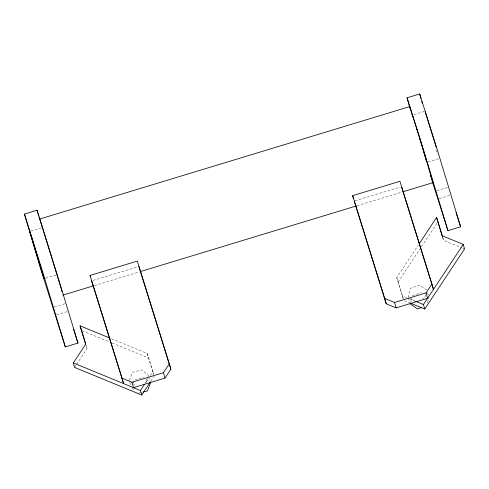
<?xml version="1.0" encoding="UTF-8"?>
<svg xmlns="http://www.w3.org/2000/svg" width="489" height="489" viewBox="0 0 489 489"><rect width="100%" height="100%" fill="white"/><g stroke="black" fill="none" stroke-linecap="round" stroke-linejoin="round"><path stroke-width="0.37" stroke-dasharray="2.44 1.83" d="M410.595 302.563L411.683 298.455M425.485 294.836L424.58 298.259L422.429 299.011M427.435 302.911L428.7 298.119M129.273 380.436L132.36 372.361L141.92 369.873L148.393 375.454L147.36 378.15M133.204 383.113L134.487 379.751L144.047 377.257M145.3 383.529L147.103 378.822M74.609 367.404L76.266 364.904M76.681 364.274L87.048 348.62L86.119 345.399M145.838 382.386L148.326 378.627M150.398 375.497L152.886 371.738L147.195 353.455L110.826 338.498M150.869 381.255L154.188 376.243M403.321 299.005L396.768 277.624L418.138 245.35M398.064 282.129L419.855 249.219M421.53 246.688L437.875 222.012M412.41 295.717L421.732 292.471M31.088 230.936L41.626 227.733M413.7 114.683L424.238 111.48M45.489 278.198L56.033 274.995M428.101 161.945L438.645 158.742M93.057 280.417L138.142 266.719M354.953 200.838L400.033 187.14M94.34 285.564L139.579 271.817M357.037 205.747L402.276 192M54.303 306.976L65.544 303.559M436.915 190.722L448.156 187.305M56.553 314.837L67.794 311.42M439.165 198.577L450.406 195.16M139.341 393.028L142.281 392.257M442.692 237.477L443.572 240.288L461.75 247.77M462.453 248.057L464.55 248.919M396.768 277.624L402.465 295.906L406.659 297.63M409.458 298.779L415.051 301.083M404.458 300.698L409.354 302.709M82.054 330.625L109.328 341.848M112.128 343.003L148.491 357.96L153.748 374.837M426.756 290.05L419.605 285.087L410.277 288.333L408.107 296.542L409.892 297.783M410.491 298.198L415.253 301.505M146.205 379.122L148.9 381.451M133.045 383.694L135.202 385.558M131.938 388.29L135.178 391.084M436.231 149.713L437.582 154.053M86.174 345.809L87.048 348.62M442.643 237.073L443.572 240.288M427.527 292.734L428.303 295.423M408.492 297.887L409.849 302.587M402.465 295.906L403.388 299.121M152.886 371.738L153.815 374.953M147.195 353.455L148.491 357.96M148.778 376.799L150.135 381.499M129.854 382.453L130.624 385.143"/><path stroke-width="0.73" d="M150.52 382.844L147.433 390.919L143.02 392.068M150.453 381.878L141.749 395.033L74.609 367.404L73.307 362.899L85.752 344.115L80.055 325.833L110.129 338.205M141.749 395.033L140.447 390.528L144.597 384.262M90.043 275.454L122.048 378.186L131.938 382.257L163.448 372.685L169.31 363.828L137.311 261.089L90.043 275.454L90.434 276.805M131.938 382.257L133.491 387.661L165.001 378.089L170.869 369.232L169.31 363.828M419.397 243.449L436.579 217.507L442.27 235.784L463.254 244.414L464.55 248.919L424.739 309.042L410.754 303.284M352.667 195.655L384.666 298.394L394.556 302.459L426.066 292.887L431.928 284.03L399.929 181.291L352.667 195.655L353.443 198.357M424.739 309.042L423.443 304.537L463.254 244.414M421.689 307.398L417.386 308.895L410.234 303.932M57.91 277.049L77.983 343.064L65.337 346.909L40.52 268.369L24.45 214.072L37.097 210.227L57.616 276.053M409.923 108.136L407.062 97.812L419.709 93.967L437.417 150.154L460.595 226.804L447.948 230.649L432.142 181.034M403.009 191.774L432.924 182.684L420.76 141.394L409.739 106.59L39.774 219.005L61.125 288.376M62.965 295.099L93.607 285.784M140.312 271.597L356.304 205.967M354.225 201.058L386.224 303.797L396.114 307.868L427.624 298.29L426.066 292.887M415.748 301.371L423.443 304.537M73.307 362.899L140.447 390.528M407.062 97.812L424.77 153.992L447.948 230.649M24.45 214.072L42.158 270.252L65.337 346.909M425.143 111.804L425.534 112.886M460.595 226.804L455.992 212.324M412.49 115.648L412.887 116.724M432.924 182.684L430.534 175.673M77.598 342.007L77.983 343.064M425.73 113.424L435.222 144.255M442.472 236.774L436.579 217.507M401.714 187.428L433.486 289.433L431.928 284.03M138.87 266.493L170.869 369.232M91.602 280.857L123.601 383.596L122.048 378.186M85.734 344.403L80.055 325.833M73.601 329.299L77.403 341.481M416.921 129.506L417.808 132.391M419.14 136.724L420.216 140.276M420.858 142.409L422.575 148.1M435.442 144.964L436.078 147.134M422.789 148.809L425.344 157.476M412.001 114.75L412.637 116.914M420.308 96.437L420.925 98.576M421.75 101.437L422.368 103.582M394.556 302.459L396.114 307.868M384.666 298.394L386.224 303.797M163.448 372.685L165.001 378.089M37.904 213.406L38.521 215.551M38.931 216.982L39.548 219.121M425.748 158.888L426.316 160.979M409.739 106.59L410.656 109.952M61.308 289.048L62.042 291.737M419.709 93.967L420.137 95.74M37.097 210.227L37.665 212.587M30.471 233.522L29.682 231.364L44.083 278.626L30.471 233.522"/></g></svg>
